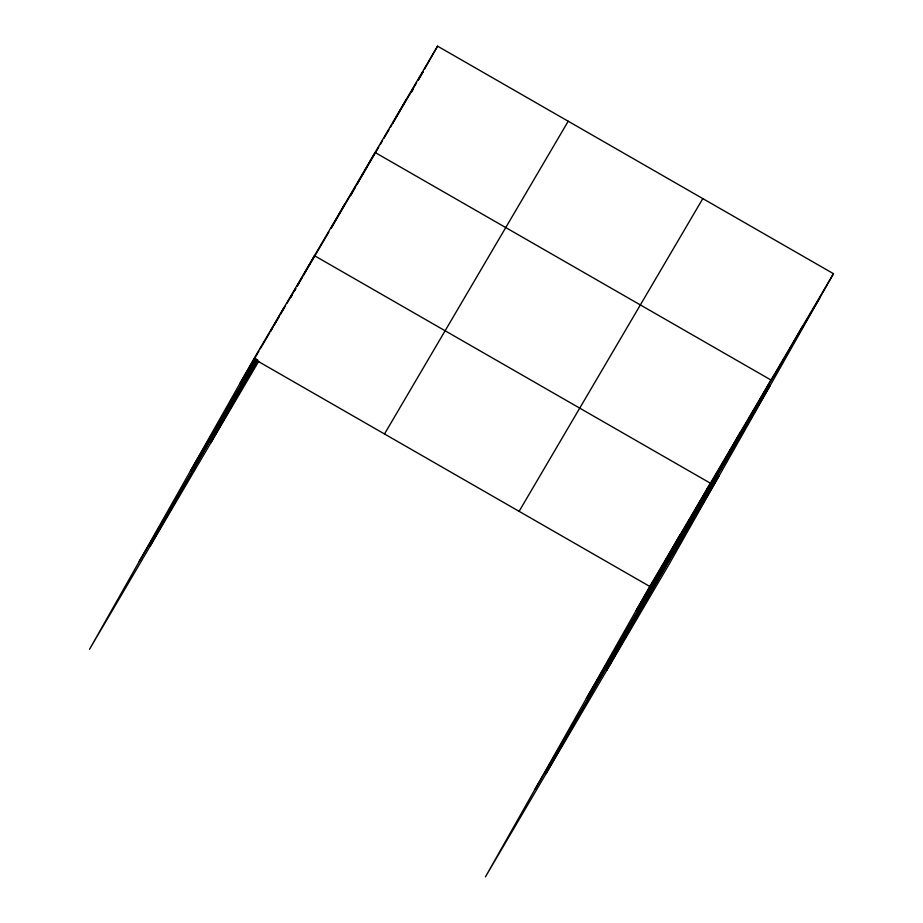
<?xml version="1.0" encoding="UTF-8"?>
<svg xmlns="http://www.w3.org/2000/svg" width="923" height="923" viewBox="0 0 923 923"><rect width="100%" height="100%" fill="white"/><g stroke="black" fill="none" stroke-linecap="round" stroke-linejoin="round"><path stroke-width="1.38" d="M833.469 273.693L649.757 586.428L485.44 876.85L669.152 564.115L833.469 273.693L437.56 46.15L253.848 358.885L89.531 649.307L258.717 361.308M284.157 307.29L270.427 331.542L272.597 327.861M150.149 546.104L256.017 358.989M290.803 297.506L292.222 295.002M294.356 291.23L295.775 288.726M297.194 286.211L314.466 255.683L710.387 483.225L546.07 773.647M344.787 204.087L331.057 228.339L378.799 147.069M210.779 442.902L257.632 360.085M350.717 195.561L354.974 188.027M357.109 184.265L375.096 152.48L771.005 380.022L606.699 670.444M406.328 99.315L392.598 123.578L416.573 82.77M411.762 91.735L413.181 89.231M418.154 80.451L423.126 71.659L418.027 80.301M424.522 69.19L437.56 46.15M666.348 559.084L680.066 534.821M726.978 455.881L740.696 431.618M788.519 351.109L802.237 326.857M240.118 383.149L258.89 351.202M260.332 348.744L269.712 332.776M274.039 325.404L279.092 316.797M280.534 314.339L285.588 305.744M287.03 303.286L295.695 288.541M297.137 286.084L302.19 277.488M303.632 275.031L328.888 232.031M380.253 144.588L382.434 140.884M383.887 138.415L388.964 129.751M390.417 127.282L391.871 124.813M190.426 470.984L256.098 359.174M139.223 561.472L257.586 359.982M384.499 433.972L568.21 121.236M519.107 511.342L702.818 198.595M636.039 610.68L819.751 297.944M586.336 698.515L770.047 385.779M535.144 789.015L718.855 476.28M253.848 358.885L649.757 586.428"/></g></svg>
